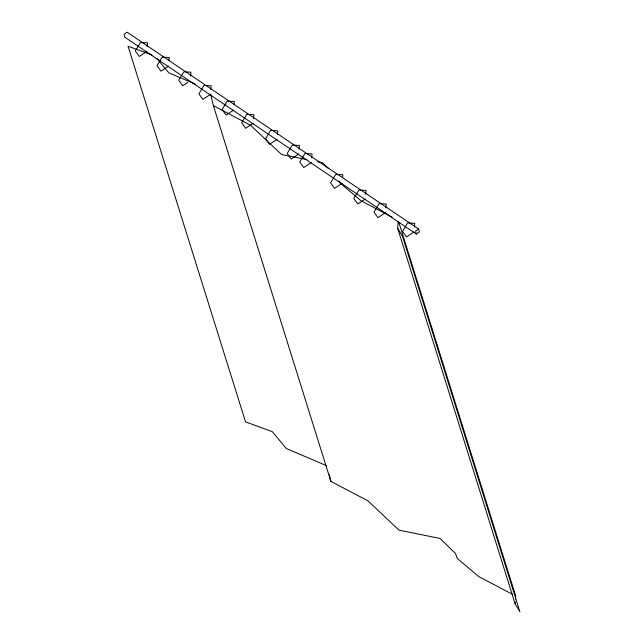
<?xml version="1.0" encoding="UTF-8"?>
<svg xmlns="http://www.w3.org/2000/svg" width="644" height="644" viewBox="0 0 644 644"><rect width="100%" height="100%" fill="white"/><g stroke="black" fill="none" stroke-linecap="round" stroke-linejoin="round"><path stroke-width="0.97" d="M397.67 228.29L402.42 236.123L519.909 611.8L515.16 603.967L397.67 228.29L398.145 221.335M515.16 603.967L515.297 601.979M515.498 599.001L515.699 596.014L398.813 222.252M147.235 46.69L147.54 42.866L140.416 42.536L135.321 50.94L139.297 56.463L146.856 51.472M169.01 60.383L169.243 57.517L162.111 57.187L157.015 65.591L160.992 71.114L168.551 66.123M190.632 75.992L190.938 72.168L183.806 71.838L178.71 80.242L182.687 85.765L187.726 82.44M210.813 89.621L211.119 85.789L203.987 85.459L198.891 93.871L202.868 99.393L210.427 94.402M234.102 104.336L234.336 101.47L227.203 101.14L222.108 109.544L226.084 115.067L233.643 110.076M253.599 118.512L253.905 114.688L246.773 114.358L241.677 122.763L245.654 128.285L253.213 123.294M277.419 134.596L277.725 130.772L270.593 130.442L265.497 138.846L269.482 144.369M299.114 149.247L299.42 145.423L292.296 145.093L287.2 153.497L291.177 159.02L298.736 154.029M311.704 157.748L312.01 153.924L304.878 153.594L299.782 161.998L303.767 167.52L311.318 162.53M342.584 177.599L342.817 174.725L335.685 174.395L330.589 182.799L334.574 188.33L342.125 183.339M365.728 194.23L366.034 190.407L358.901 190.077L353.806 198.481L357.782 204.003L365.341 199.012M385.901 207.859L386.215 204.027L379.083 203.697L373.987 212.101L377.964 217.632L385.523 212.641M414.446 227.131L414.752 223.307L407.628 222.977L402.532 231.381L406.509 236.903L414.068 231.912M270.319 143.821L277.033 139.378M418.648 229.063L415.621 231.059L416.314 234.038L419.341 232.041L418.648 229.063L127.11 32.2L124.091 34.196L124.783 37.175L416.314 234.038M306.922 159.615L281.517 154.48L250.5 125.21L213.406 105.713L210.644 94.145M317.669 161.789L322.547 162.771L328.166 168.245M152.032 54.965L128.051 46.223L245.541 421.901L272.291 431.649L286.314 448.514L326.307 465.572M195.188 84.082L168.825 72.836L156.717 58.266M392.027 217.084L361.115 200.831L339.662 182.646L339.106 181.045M213.406 105.713L330.895 481.39L367.99 500.887L399.006 530.157L440.037 538.448L455.493 553.51L457.151 558.324L478.605 576.509L512.165 594.154M329.285 474.636L330.895 481.39"/></g></svg>
